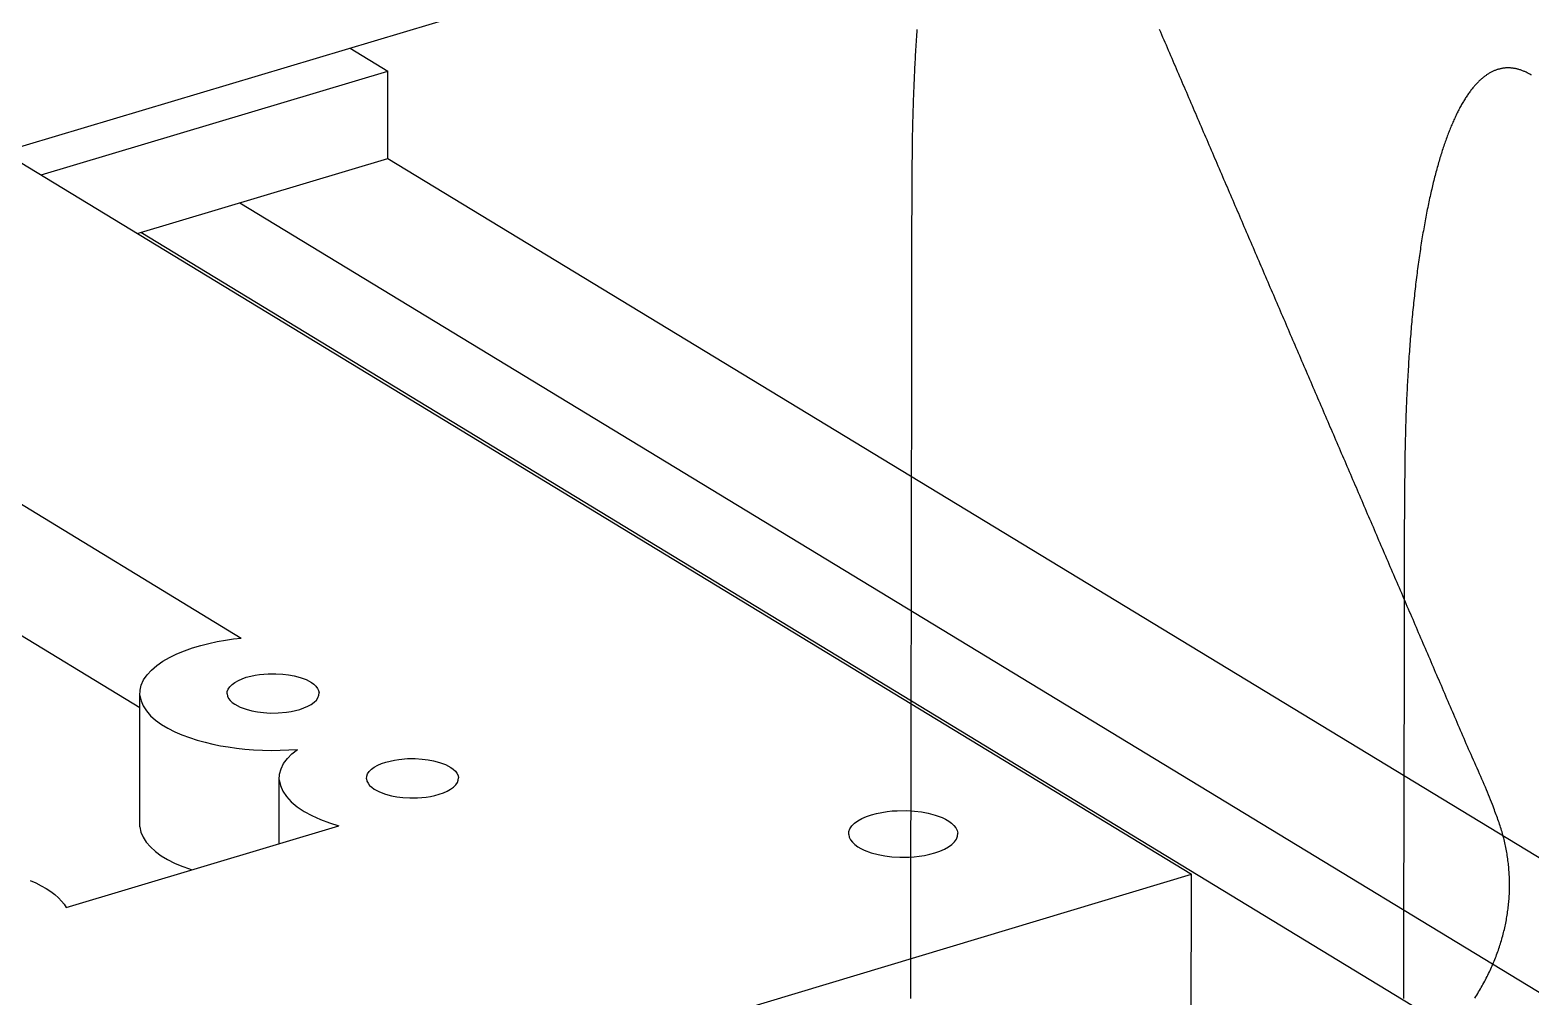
# Model space of a CAD drawing. Header units: millimetres. Extents: x -320 to 323, y -425 to 415.
# Drawn here: x 40.1 to 101.1, y -126.9 to -87.6 of the extents above; entities that cross this region are included whole.
import ezdxf

# ---------------------------------------------------------------- set-up
doc = ezdxf.new("R2010")
doc.units = ezdxf.units.MM
doc.layers.add('SKETCH', color=5, linetype='Continuous')
doc.layers.add('VISIBLE', color=7, linetype='Continuous')

msp = doc.modelspace()

# ---------------------------------------------------------------- linework, layer by layer
at = {"layer": 'SKETCH', "flags": 128}
for points in [[(76.166, -87.555), (76.16, -87.655), (76.153, -87.756), (76.146, -87.856), (76.14, -87.958), (76.133, -88.059), (76.127, -88.161), (76.121, -88.263), (76.115, -88.365), (76.109, -88.468), (76.103, -88.571), (76.097, -88.674), (76.091, -88.778), (76.086, -88.882), (76.081, -88.987), (76.075, -89.091), (76.07, -89.197), (76.065, -89.302), (76.06, -89.408), (76.055, -89.514), (76.05, -89.62), (76.046, -89.727), (76.041, -89.834), (76.037, -89.942), (76.033, -90.049), (76.028, -90.157), (76.024, -90.266), (76.021, -90.374), (76.017, -90.483), (76.013, -90.592), (76.01, -90.701), (76.006, -90.811), (76.003, -90.921), (76, -91.031), (75.997, -91.141), (75.994, -91.25), (75.991, -91.358), (75.989, -91.467), (75.987, -91.575), (75.984, -91.683), (75.982, -91.791), (75.981, -91.899), (75.979, -92.007), (75.977, -92.116), (75.976, -92.226), (75.974, -92.336), (75.973, -92.447), (75.971, -92.558), (75.97, -92.671), (75.969, -92.785), (75.968, -92.901), (75.967, -93.017), (75.966, -93.136), (75.965, -93.256), (75.964, -93.378), (75.963, -93.502), (75.962, -93.628), (75.961, -93.756), (75.959, -93.925), (75.958, -94.098), (75.957, -94.274), (75.957, -94.455), (75.956, -94.638), (75.955, -94.825), (75.955, -95.014), (75.954, -95.206), (75.954, -95.4), (75.954, -95.596), (75.954, -95.793), (75.954, -95.992), (75.954, -96.192), (75.954, -96.393), (75.954, -96.594), (75.953, -96.796), (75.953, -96.997), (75.953, -97.198), (75.953, -97.399), (75.953, -97.599), (75.953, -97.798), (75.953, -97.995), (75.953, -98.191), (75.953, -98.385), (75.952, -98.578), (75.952, -98.771), (75.951, -98.964), (75.951, -99.156), (75.951, -99.349), (75.95, -99.542), (75.95, -99.735), (75.95, -99.928), (75.949, -100.12), (75.949, -100.313), (75.949, -100.506), (75.948, -100.699), (75.948, -100.891), (75.948, -101.084), (75.947, -101.277), (75.947, -101.47), (75.947, -101.663), (75.946, -101.855), (75.946, -102.048), (75.946, -102.241), (75.945, -102.434), (75.945, -102.626), (75.945, -102.819), (75.944, -103.012), (75.944, -103.205), (75.944, -103.397), (75.943, -103.589), (75.943, -103.781), (75.943, -103.973), (75.942, -104.164), (75.942, -104.356), (75.942, -104.547), (75.941, -104.738), (75.941, -104.93), (75.941, -105.121), (75.94, -105.313), (75.94, -105.505), (75.94, -105.697), (75.939, -105.889), (75.939, -106.082), (75.939, -106.275), (75.938, -106.468), (75.938, -106.662), (75.937, -106.856), (75.937, -107.051), (75.937, -107.246), (75.936, -107.442), (75.936, -107.639), (75.936, -107.845), (75.935, -108.051), (75.935, -108.259), (75.935, -108.467), (75.934, -108.675), (75.934, -108.884), (75.934, -109.094), (75.933, -109.303), (75.933, -109.514), (75.932, -109.724), (75.932, -109.935), (75.932, -110.146), (75.931, -110.357), (75.931, -110.569), (75.931, -110.78), (75.93, -110.992), (75.93, -111.204), (75.929, -111.415), (75.929, -111.626), (75.929, -111.838), (75.928, -112.049), (75.928, -112.26), (75.928, -112.47), (75.927, -112.68), (75.927, -112.89), (75.926, -113.1), (75.926, -113.311), (75.926, -113.521), (75.925, -113.731), (75.925, -113.941), (75.925, -114.151), (75.924, -114.361), (75.924, -114.571), (75.923, -114.781), (75.923, -114.991), (75.923, -115.201), (75.922, -115.411), (75.922, -115.621), (75.922, -115.831), (75.921, -116.041), (75.921, -116.251), (75.92, -116.461), (75.92, -116.671), (75.92, -116.881), (75.919, -117.091), (75.919, -117.301), (75.919, -117.511), (75.918, -117.721), (75.918, -117.931), (75.917, -118.141), (75.917, -118.351), (75.917, -118.561), (75.916, -118.771), (75.916, -118.981), (75.916, -119.191), (75.915, -119.401), (75.915, -119.611), (75.914, -119.821), (75.914, -120.031), (75.914, -120.241), (75.913, -120.451), (75.913, -120.661), (75.913, -120.871), (75.912, -121.08), (75.912, -121.29), (75.911, -121.5), (75.911, -121.71), (75.911, -121.92), (75.91, -122.13), (75.91, -122.34), (75.91, -122.55), (75.909, -122.76), (75.909, -122.97), (75.908, -123.18), (75.908, -123.39), (75.908, -123.6), (75.907, -123.81), (75.907, -124.02), (75.907, -124.23), (75.906, -124.44), (75.906, -124.65), (75.906, -124.859), (75.905, -125.069), (75.905, -125.279), (75.904, -125.489), (75.904, -125.699), (75.904, -125.909), (75.903, -126.119), (75.903, -126.329), (75.903, -126.539), (75.902, -126.749), (75.902, -126.959)], [(98.857, -126.943), (98.896, -126.881), (98.934, -126.819), (98.972, -126.757), (99.009, -126.695), (99.046, -126.633), (99.082, -126.571), (99.118, -126.509), (99.153, -126.446), (99.187, -126.384), (99.221, -126.321), (99.255, -126.258), (99.288, -126.196), (99.32, -126.133), (99.352, -126.07), (99.383, -126.007), (99.414, -125.944), (99.445, -125.88), (99.474, -125.817), (99.503, -125.754), (99.532, -125.69), (99.56, -125.627), (99.588, -125.564), (99.615, -125.5), (99.641, -125.436), (99.667, -125.373), (99.693, -125.309), (99.717, -125.246), (99.742, -125.182), (99.765, -125.118), (99.788, -125.054), (99.811, -124.99), (99.833, -124.926), (99.855, -124.862), (99.876, -124.797), (99.896, -124.733), (99.916, -124.669), (99.936, -124.604), (99.954, -124.54), (99.973, -124.475), (99.99, -124.411), (100.008, -124.346), (100.024, -124.281), (100.04, -124.217), (100.056, -124.152), (100.071, -124.087), (100.085, -124.023), (100.099, -123.958), (100.113, -123.893), (100.125, -123.828), (100.138, -123.763), (100.149, -123.698), (100.16, -123.633), (100.171, -123.568), (100.181, -123.503), (100.19, -123.438), (100.199, -123.373), (100.208, -123.308), (100.216, -123.242), (100.223, -123.177), (100.229, -123.112), (100.236, -123.046), (100.241, -122.981), (100.246, -122.916), (100.251, -122.85), (100.255, -122.785), (100.258, -122.719), (100.261, -122.654), (100.263, -122.589), (100.265, -122.523), (100.266, -122.458), (100.267, -122.392), (100.267, -122.327), (100.267, -122.261), (100.266, -122.196), (100.264, -122.131), (100.262, -122.065), (100.259, -122), (100.256, -121.934), (100.252, -121.869), (100.248, -121.803), (100.243, -121.738), (100.238, -121.672), (100.232, -121.607), (100.225, -121.541), (100.218, -121.476), (100.21, -121.41), (100.202, -121.345), (100.194, -121.279), (100.184, -121.214), (100.174, -121.149), (100.164, -121.083), (100.153, -121.018), (100.142, -120.952), (100.13, -120.887), (100.117, -120.822), (100.104, -120.757), (100.09, -120.691), (100.076, -120.626), (100.061, -120.561), (100.046, -120.497), (100.03, -120.434), (100.013, -120.37), (99.996, -120.308), (99.979, -120.245), (99.96, -120.183), (99.942, -120.121), (99.922, -120.058), (99.902, -119.996), (99.882, -119.934), (99.861, -119.871), (99.84, -119.808), (99.818, -119.745), (99.795, -119.681), (99.772, -119.617), (99.749, -119.551), (99.724, -119.486), (99.7, -119.419), (99.675, -119.351), (99.649, -119.283), (99.623, -119.213), (99.596, -119.142), (99.569, -119.07), (99.532, -118.975), (99.494, -118.877), (99.455, -118.778), (99.414, -118.677), (99.371, -118.574), (99.328, -118.47), (99.283, -118.364), (99.237, -118.257), (99.191, -118.149), (99.143, -118.04), (99.095, -117.931), (99.047, -117.82), (98.998, -117.709), (98.948, -117.598), (98.899, -117.486), (98.849, -117.374), (98.8, -117.262), (98.75, -117.15), (98.701, -117.039), (98.652, -116.928), (98.603, -116.817), (98.555, -116.707), (98.508, -116.598), (98.461, -116.49), (98.415, -116.383), (98.369, -116.275), (98.323, -116.168), (98.277, -116.061), (98.231, -115.953), (98.184, -115.846), (98.138, -115.738), (98.092, -115.631), (98.046, -115.523), (98, -115.416), (97.954, -115.309), (97.908, -115.201), (97.862, -115.094), (97.815, -114.986), (97.769, -114.879), (97.723, -114.771), (97.677, -114.664), (97.631, -114.557), (97.585, -114.449), (97.539, -114.342), (97.493, -114.234), (97.447, -114.127), (97.4, -114.019), (97.354, -113.912), (97.308, -113.805), (97.262, -113.697), (97.216, -113.59), (97.17, -113.482), (97.124, -113.375), (97.078, -113.268), (97.032, -113.16), (96.986, -113.053), (96.94, -112.946), (96.893, -112.838), (96.847, -112.731), (96.801, -112.623), (96.755, -112.516), (96.709, -112.409), (96.663, -112.301), (96.617, -112.194), (96.571, -112.087), (96.525, -111.979), (96.479, -111.872), (96.433, -111.764), (96.387, -111.657), (96.341, -111.55), (96.294, -111.442), (96.248, -111.335), (96.202, -111.228), (96.156, -111.12), (96.11, -111.013), (96.064, -110.906), (96.018, -110.799), (95.972, -110.691), (95.926, -110.584), (95.88, -110.477), (95.834, -110.369), (95.788, -110.262), (95.741, -110.155), (95.695, -110.047), (95.649, -109.94), (95.603, -109.833), (95.557, -109.726), (95.511, -109.618), (95.465, -109.511), (95.419, -109.404), (95.373, -109.296), (95.327, -109.189), (95.281, -109.082), (95.235, -108.974), (95.188, -108.867), (95.142, -108.76), (95.096, -108.653), (95.05, -108.545), (95.004, -108.438), (94.958, -108.331), (94.912, -108.223), (94.866, -108.116), (94.82, -108.009), (94.774, -107.902), (94.728, -107.794), (94.682, -107.687), (94.636, -107.58), (94.59, -107.472), (94.543, -107.365), (94.497, -107.258), (94.451, -107.15), (94.405, -107.043), (94.359, -106.936), (94.313, -106.829), (94.267, -106.721), (94.221, -106.614), (94.175, -106.507), (94.129, -106.399), (94.083, -106.292), (94.037, -106.185), (93.991, -106.078), (93.945, -105.97), (93.899, -105.863), (93.853, -105.756), (93.807, -105.649), (93.761, -105.541), (93.715, -105.434), (93.668, -105.327), (93.622, -105.22), (93.576, -105.112), (93.53, -105.005), (93.484, -104.898), (93.438, -104.791), (93.392, -104.683), (93.346, -104.576), (93.3, -104.469), (93.254, -104.362), (93.208, -104.254), (93.162, -104.147), (93.116, -104.04), (93.07, -103.933), (93.024, -103.825), (92.978, -103.718), (92.932, -103.611), (92.886, -103.504), (92.84, -103.397), (92.794, -103.289), (92.748, -103.182), (92.702, -103.075), (92.655, -102.968), (92.609, -102.861), (92.563, -102.753), (92.517, -102.646), (92.471, -102.539), (92.425, -102.432), (92.379, -102.325), (92.333, -102.217), (92.287, -102.11), (92.241, -102.003), (92.195, -101.896), (92.149, -101.789), (92.103, -101.681), (92.057, -101.574), (92.011, -101.467), (91.965, -101.36), (91.918, -101.253), (91.872, -101.146), (91.826, -101.038), (91.78, -100.931), (91.734, -100.824), (91.688, -100.717), (91.642, -100.61), (91.596, -100.503), (91.55, -100.396), (91.504, -100.289), (91.458, -100.182), (91.412, -100.074), (91.366, -99.967), (91.321, -99.86), (91.275, -99.753), (91.229, -99.646), (91.183, -99.539), (91.137, -99.432), (91.091, -99.325), (91.045, -99.218), (90.999, -99.111), (90.953, -99.004), (90.907, -98.896), (90.861, -98.789), (90.815, -98.682), (90.769, -98.575), (90.723, -98.468), (90.677, -98.361), (90.631, -98.254), (90.585, -98.147), (90.539, -98.04), (90.493, -97.933), (90.447, -97.825), (90.401, -97.718), (90.355, -97.611), (90.309, -97.504), (90.263, -97.397), (90.217, -97.29), (90.171, -97.183), (90.125, -97.076), (90.079, -96.969), (90.033, -96.861), (89.987, -96.754), (89.941, -96.647), (89.895, -96.54), (89.849, -96.433), (89.803, -96.326), (89.757, -96.219), (89.711, -96.112), (89.665, -96.005), (89.619, -95.898), (89.573, -95.79), (89.527, -95.683), (89.481, -95.576), (89.435, -95.469), (89.389, -95.362), (89.343, -95.255), (89.298, -95.148), (89.252, -95.041), (89.206, -94.934), (89.16, -94.827), (89.114, -94.72), (89.068, -94.613), (89.022, -94.506), (88.976, -94.399), (88.93, -94.292), (88.884, -94.184), (88.838, -94.077), (88.792, -93.97), (88.746, -93.863), (88.7, -93.756), (88.654, -93.649), (88.608, -93.542), (88.562, -93.435), (88.516, -93.328), (88.47, -93.221), (88.424, -93.114), (88.378, -93.007), (88.332, -92.9), (88.286, -92.793), (88.24, -92.686), (88.195, -92.579), (88.149, -92.472), (88.103, -92.365), (88.057, -92.258), (88.011, -92.151), (87.965, -92.044), (87.919, -91.937), (87.873, -91.83), (87.827, -91.723), (87.781, -91.616), (87.735, -91.509), (87.689, -91.402), (87.643, -91.295), (87.597, -91.188), (87.551, -91.081), (87.505, -90.974), (87.459, -90.867), (87.414, -90.76), (87.368, -90.653), (87.322, -90.546), (87.276, -90.439), (87.23, -90.332), (87.184, -90.225), (87.138, -90.118), (87.092, -90.011), (87.046, -89.904), (87, -89.797), (86.954, -89.69), (86.908, -89.583), (86.862, -89.477), (86.816, -89.37), (86.77, -89.263), (86.725, -89.156), (86.679, -89.049), (86.633, -88.942), (86.587, -88.835), (86.541, -88.728), (86.495, -88.621), (86.449, -88.514), (86.403, -88.407), (86.357, -88.3), (86.311, -88.194), (86.265, -88.087), (86.22, -87.98), (86.174, -87.873), (86.128, -87.766), (86.082, -87.659), (86.036, -87.552)], [(101.156, -89.408), (101.126, -89.39), (101.096, -89.373), (101.066, -89.356), (101.036, -89.339), (101.007, -89.324), (100.977, -89.309), (100.947, -89.294), (100.917, -89.28), (100.888, -89.267), (100.858, -89.254), (100.828, -89.241), (100.799, -89.23), (100.769, -89.218), (100.74, -89.208), (100.71, -89.198), (100.681, -89.188), (100.651, -89.179), (100.622, -89.171), (100.593, -89.163), (100.564, -89.156), (100.534, -89.149), (100.505, -89.143), (100.476, -89.138), (100.447, -89.133), (100.418, -89.128), (100.389, -89.125), (100.361, -89.121), (100.332, -89.119), (100.303, -89.117), (100.274, -89.115), (100.246, -89.114), (100.217, -89.114), (100.189, -89.114), (100.161, -89.115), (100.132, -89.116), (100.104, -89.118), (100.076, -89.12), (100.047, -89.123), (100.019, -89.127), (99.991, -89.131), (99.963, -89.136), (99.935, -89.141), (99.907, -89.147), (99.88, -89.154), (99.852, -89.161), (99.824, -89.168), (99.796, -89.176), (99.769, -89.185), (99.741, -89.194), (99.714, -89.204), (99.687, -89.214), (99.659, -89.225), (99.632, -89.237), (99.605, -89.249), (99.578, -89.262), (99.551, -89.275), (99.524, -89.288), (99.497, -89.303), (99.47, -89.318), (99.443, -89.333), (99.416, -89.349), (99.39, -89.366), (99.363, -89.383), (99.336, -89.4), (99.31, -89.419), (99.284, -89.438), (99.257, -89.457), (99.231, -89.477), (99.205, -89.497), (99.179, -89.518), (99.153, -89.54), (99.127, -89.562), (99.101, -89.585), (99.075, -89.608), (99.049, -89.632), (99.024, -89.656), (98.998, -89.681), (98.973, -89.707), (98.948, -89.733), (98.922, -89.759), (98.897, -89.787), (98.872, -89.814), (98.847, -89.843), (98.822, -89.872), (98.797, -89.901), (98.772, -89.931), (98.748, -89.962), (98.723, -89.993), (98.699, -90.025), (98.674, -90.057), (98.65, -90.09), (98.625, -90.123), (98.601, -90.157), (98.577, -90.191), (98.553, -90.226), (98.529, -90.262), (98.505, -90.298), (98.482, -90.334), (98.458, -90.371), (98.435, -90.409), (98.411, -90.447), (98.388, -90.486), (98.365, -90.525), (98.342, -90.565), (98.319, -90.605), (98.296, -90.646), (98.273, -90.688), (98.25, -90.73), (98.227, -90.772), (98.205, -90.815), (98.182, -90.859), (98.16, -90.903), (98.137, -90.948), (98.115, -90.993), (98.093, -91.039), (98.071, -91.085), (98.049, -91.132), (98.027, -91.179), (98.005, -91.227), (97.984, -91.275), (97.962, -91.324), (97.941, -91.374), (97.919, -91.424), (97.898, -91.474), (97.877, -91.525), (97.856, -91.576), (97.835, -91.628), (97.814, -91.681), (97.794, -91.734), (97.773, -91.787), (97.752, -91.841), (97.732, -91.896), (97.711, -91.951), (97.691, -92.007), (97.671, -92.063), (97.651, -92.12), (97.631, -92.177), (97.611, -92.235), (97.591, -92.293), (97.572, -92.351), (97.552, -92.411), (97.533, -92.47), (97.513, -92.53), (97.494, -92.591), (97.475, -92.652), (97.456, -92.714), (97.437, -92.776), (97.418, -92.839), (97.4, -92.902), (97.381, -92.965), (97.363, -93.029), (97.345, -93.094), (97.326, -93.159), (97.308, -93.225), (97.29, -93.291), (97.272, -93.358), (97.255, -93.425), (97.237, -93.493), (97.219, -93.561), (97.202, -93.629), (97.185, -93.698), (97.167, -93.768), (97.15, -93.838), (97.133, -93.909), (97.116, -93.98), (97.1, -94.051), (97.083, -94.123), (97.066, -94.195), (97.05, -94.268), (97.034, -94.341), (97.018, -94.415), (97.001, -94.489), (96.986, -94.564), (96.97, -94.639), (96.954, -94.714), (96.939, -94.79), (96.923, -94.867), (96.908, -94.944), (96.893, -95.021), (96.877, -95.099), (96.862, -95.178), (96.848, -95.257), (96.833, -95.336), (96.818, -95.416), (96.804, -95.496), (96.789, -95.576), (96.775, -95.657), (96.761, -95.739), (96.747, -95.821), (96.733, -95.903), (96.719, -95.986), (96.706, -96.069), (96.692, -96.153), (96.679, -96.237), (96.665, -96.321), (96.652, -96.406), (96.639, -96.491), (96.626, -96.577), (96.614, -96.663), (96.601, -96.75), (96.588, -96.837), (96.576, -96.924), (96.564, -97.012), (96.552, -97.101), (96.54, -97.189), (96.528, -97.279), (96.516, -97.368), (96.504, -97.458), (96.493, -97.549), (96.481, -97.64), (96.47, -97.731), (96.459, -97.823), (96.448, -97.915), (96.437, -98.007), (96.426, -98.1), (96.416, -98.193), (96.405, -98.287), (96.395, -98.38), (96.385, -98.475), (96.375, -98.569), (96.365, -98.664), (96.355, -98.76), (96.345, -98.856), (96.335, -98.952), (96.326, -99.048), (96.317, -99.145), (96.307, -99.243), (96.298, -99.341), (96.289, -99.439), (96.28, -99.537), (96.272, -99.636), (96.263, -99.736), (96.255, -99.836), (96.246, -99.936), (96.238, -100.036), (96.23, -100.137), (96.222, -100.238), (96.214, -100.339), (96.207, -100.441), (96.199, -100.543), (96.192, -100.646), (96.185, -100.749), (96.178, -100.852), (96.171, -100.955), (96.164, -101.059), (96.157, -101.163), (96.151, -101.267), (96.144, -101.372), (96.138, -101.477), (96.132, -101.582), (96.126, -101.688), (96.12, -101.794), (96.114, -101.901), (96.109, -102.008), (96.103, -102.115), (96.098, -102.223), (96.093, -102.33), (96.088, -102.439), (96.083, -102.547), (96.078, -102.656), (96.074, -102.765), (96.069, -102.874), (96.065, -102.984), (96.061, -103.094), (96.056, -103.204), (96.052, -103.314), (96.049, -103.425), (96.045, -103.536), (96.041, -103.647), (96.038, -103.758), (96.035, -103.867), (96.032, -103.975), (96.029, -104.082), (96.026, -104.189), (96.024, -104.295), (96.021, -104.401), (96.019, -104.506), (96.017, -104.613), (96.015, -104.719), (96.013, -104.827), (96.012, -104.936), (96.01, -105.045), (96.009, -105.157), (96.007, -105.269), (96.006, -105.384), (96.004, -105.501), (96.003, -105.621), (96.002, -105.743), (96, -105.868), (95.999, -105.996), (95.998, -106.128), (95.997, -106.263), (95.995, -106.402), (95.993, -106.624), (95.992, -106.856), (95.99, -107.097), (95.989, -107.347), (95.988, -107.604), (95.987, -107.868), (95.986, -108.139), (95.985, -108.416), (95.985, -108.698), (95.984, -108.984), (95.984, -109.274), (95.984, -109.568), (95.983, -109.864), (95.983, -110.162), (95.983, -110.461), (95.983, -110.761), (95.983, -111.061), (95.982, -111.36), (95.982, -111.658), (95.982, -111.954), (95.982, -112.248), (95.981, -112.538), (95.981, -112.824), (95.98, -113.106), (95.98, -113.386), (95.979, -113.668), (95.978, -113.95), (95.978, -114.234), (95.977, -114.519), (95.977, -114.804), (95.976, -115.09), (95.975, -115.375), (95.975, -115.661), (95.974, -115.947), (95.973, -116.232), (95.973, -116.516), (95.972, -116.8), (95.971, -117.083), (95.971, -117.364), (95.97, -117.644), (95.97, -117.922), (95.969, -118.199), (95.968, -118.473), (95.968, -118.745), (95.967, -119.015), (95.966, -119.282), (95.966, -119.546), (95.965, -119.807), (95.965, -120.031), (95.964, -120.253), (95.964, -120.472), (95.963, -120.69), (95.963, -120.905), (95.962, -121.119), (95.962, -121.332), (95.961, -121.543), (95.961, -121.752), (95.96, -121.961), (95.96, -122.169), (95.96, -122.375), (95.959, -122.582), (95.959, -122.788), (95.958, -122.993), (95.958, -123.198), (95.957, -123.404), (95.957, -123.609), (95.956, -123.815), (95.956, -124.021), (95.955, -124.228), (95.955, -124.436), (95.954, -124.644), (95.954, -124.854), (95.953, -125.064), (95.953, -125.275), (95.953, -125.485), (95.952, -125.695), (95.952, -125.905), (95.951, -126.116), (95.951, -126.326), (95.95, -126.536), (95.95, -126.746), (95.949, -126.956)]]:
    msp.add_lwpolyline(points, dxfattribs=at)
at = {"layer": 'VISIBLE'}
for p, q in [((-16.589, -109.166), (304.598, -13.058)), ((53.121, -88.307), (54.66, -89.242)), ((40.553, -93.464), (54.66, -89.242)), ((54.656, -92.794), (54.66, -89.242)), ((39.014, -92.528), (87.331, -121.906)), ((44.467, -95.844), (54.656, -92.794)), ((54.656, -92.794), (172.936, -164.639)), ((48.633, -94.597), (166.89, -166.47)), ((44.616, -95.799), (162.859, -167.691)), ((23.949, -97.231), (48.696, -112.3)), ((23.946, -102.564), (44.576, -115.132)), ((48.377, -112.337), (48.696, -112.3)), ((48.696, -112.3), (48.696, -112.3)), ((46.075, -112.945), (46.388, -112.816)), ((46.388, -112.816), (46.713, -112.702)), ((46.713, -112.702), (47.045, -112.603)), ((47.045, -112.603), (47.381, -112.517)), ((47.381, -112.517), (47.717, -112.445)), ((47.717, -112.445), (48.05, -112.386)), ((48.05, -112.386), (48.377, -112.337)), ((45.041, -113.603), (45.256, -113.419)), ((45.256, -113.419), (45.504, -113.247)), ((45.504, -113.247), (45.778, -113.089)), ((45.778, -113.089), (46.075, -112.945)), ((44.628, -114.211), (44.723, -114.001)), ((44.628, -114.211), (44.723, -114.001)), ((44.723, -114.001), (44.862, -113.798)), ((44.723, -114.001), (44.862, -113.798)), ((44.862, -113.798), (45.041, -113.603)), ((44.862, -113.798), (45.041, -113.603)), ((48.319, -114.187), (48.437, -114.102)), ((48.437, -114.102), (48.576, -114.024)), ((48.576, -114.024), (48.732, -113.956)), ((48.732, -113.956), (48.9, -113.898)), ((48.9, -113.898), (49.077, -113.851)), ((49.077, -113.851), (49.257, -113.813)), ((49.257, -113.813), (49.437, -113.785)), ((49.437, -113.785), (49.784, -113.755)), ((49.784, -113.755), (50.102, -113.752)), ((50.102, -113.752), (50.381, -113.768)), ((50.381, -113.768), (50.62, -113.798)), ((50.62, -113.798), (50.848, -113.841)), ((50.848, -113.841), (51.088, -113.904)), ((51.088, -113.904), (51.328, -113.993)), ((51.328, -113.993), (51.55, -114.112)), ((51.55, -114.112), (51.647, -114.182)), ((44.572, -118.646), (44.576, -114.64)), ((44.576, -114.64), (44.579, -114.425)), ((44.576, -114.64), (44.62, -114.854)), ((44.579, -114.425), (44.628, -114.211)), ((44.579, -114.425), (44.628, -114.211)), ((48.118, -114.57), (48.125, -114.472)), ((48.118, -114.57), (48.118, -114.57)), ((48.118, -114.57), (48.137, -114.665)), ((48.125, -114.472), (48.162, -114.374)), ((48.137, -114.665), (48.18, -114.755)), ((48.162, -114.374), (48.227, -114.278)), ((48.227, -114.278), (48.319, -114.187)), ((51.647, -114.182), (51.73, -114.261)), ((51.73, -114.261), (51.796, -114.346)), ((51.749, -114.823), (51.814, -114.727)), ((51.749, -114.823), (51.814, -114.727)), ((51.796, -114.346), (51.839, -114.436)), ((51.814, -114.727), (51.851, -114.629)), ((51.814, -114.727), (51.851, -114.629)), ((51.839, -114.436), (51.858, -114.531)), ((51.851, -114.629), (51.858, -114.531)), ((51.851, -114.629), (51.858, -114.531)), ((51.858, -114.532), (51.858, -114.531)), ((44.62, -114.854), (44.708, -115.063)), ((44.708, -115.063), (44.839, -115.265)), ((44.839, -115.265), (45.008, -115.458)), ((48.18, -114.755), (48.245, -114.841)), ((48.245, -114.841), (48.328, -114.919)), ((48.328, -114.919), (48.426, -114.99)), ((48.426, -114.99), (48.648, -115.108)), ((48.648, -115.108), (48.888, -115.197)), ((48.888, -115.197), (49.128, -115.261)), ((49.128, -115.261), (49.356, -115.303)), ((49.356, -115.303), (49.595, -115.333)), ((49.595, -115.333), (49.874, -115.349)), ((49.874, -115.349), (50.192, -115.347)), ((50.192, -115.347), (50.539, -115.316)), ((50.539, -115.316), (50.719, -115.288)), ((50.719, -115.288), (50.899, -115.251)), ((50.899, -115.251), (51.076, -115.203)), ((51.076, -115.203), (51.245, -115.145)), ((51.245, -115.145), (51.401, -115.077)), ((51.245, -115.145), (51.401, -115.077)), ((51.401, -115.077), (51.539, -115)), ((51.401, -115.077), (51.539, -115)), ((51.539, -115), (51.657, -114.914)), ((51.657, -114.914), (51.749, -114.823)), ((51.657, -114.914), (51.749, -114.823)), ((45.008, -115.458), (45.213, -115.64)), ((45.213, -115.64), (45.447, -115.81)), ((45.447, -115.81), (45.707, -115.967)), ((45.707, -115.967), (45.987, -116.109)), ((45.987, -116.109), (46.283, -116.238)), ((46.283, -116.238), (46.59, -116.352)), ((46.59, -116.352), (46.903, -116.453)), ((46.903, -116.453), (47.22, -116.54)), ((47.22, -116.54), (47.536, -116.615)), ((47.536, -116.615), (47.85, -116.678)), ((47.85, -116.678), (48.158, -116.73)), ((48.158, -116.73), (48.496, -116.777)), ((48.496, -116.777), (48.842, -116.815)), ((48.842, -116.815), (49.195, -116.842)), ((49.195, -116.842), (49.552, -116.86)), ((49.552, -116.86), (49.911, -116.868)), ((49.911, -116.868), (50.27, -116.865)), ((50.27, -116.865), (50.625, -116.853)), ((50.568, -117.201), (50.756, -117.009)), ((50.625, -116.853), (50.976, -116.83)), ((50.756, -117.009), (50.976, -116.83)), ((50.976, -116.83), (50.976, -116.83)), ((50.251, -117.842), (50.311, -117.62)), ((50.311, -117.62), (50.418, -117.406)), ((50.418, -117.406), (50.568, -117.201)), ((53.83, -117.827), (53.895, -117.731)), ((53.895, -117.731), (53.987, -117.639)), ((53.987, -117.639), (54.105, -117.554)), ((54.105, -117.554), (54.244, -117.476)), ((54.244, -117.476), (54.4, -117.408)), ((54.4, -117.408), (54.568, -117.35)), ((54.568, -117.35), (54.745, -117.302)), ((54.745, -117.302), (54.925, -117.265)), ((54.925, -117.265), (55.105, -117.237)), ((55.105, -117.237), (55.453, -117.206)), ((55.453, -117.206), (55.77, -117.203)), ((55.77, -117.203), (56.049, -117.22)), ((56.049, -117.22), (56.289, -117.25)), ((56.289, -117.25), (56.517, -117.292)), ((56.517, -117.292), (56.757, -117.356)), ((56.757, -117.356), (56.997, -117.445)), ((56.997, -117.445), (57.219, -117.564)), ((57.219, -117.564), (57.317, -117.634)), ((57.317, -117.634), (57.4, -117.713)), ((57.4, -117.713), (57.465, -117.798)), ((50.238, -120.661), (50.241, -118.069)), ((50.241, -118.069), (50.251, -117.842)), ((50.241, -118.069), (50.251, -117.842)), ((50.241, -118.069), (50.284, -118.297)), ((50.284, -118.297), (50.38, -118.523)), ((53.786, -118.022), (53.794, -117.924)), ((53.786, -118.022), (53.786, -118.022)), ((53.786, -118.022), (53.805, -118.117)), ((53.794, -117.924), (53.83, -117.827)), ((53.805, -118.117), (53.849, -118.208)), ((53.849, -118.208), (53.914, -118.293)), ((53.914, -118.293), (53.997, -118.371)), ((53.997, -118.371), (54.094, -118.442)), ((57.209, -118.452), (57.326, -118.367)), ((57.326, -118.367), (57.419, -118.275)), ((57.326, -118.367), (57.419, -118.275)), ((57.419, -118.275), (57.484, -118.179)), ((57.419, -118.275), (57.484, -118.179)), ((57.465, -117.798), (57.509, -117.889)), ((57.484, -118.179), (57.52, -118.081)), ((57.484, -118.179), (57.52, -118.081)), ((57.509, -117.889), (57.528, -117.984)), ((57.52, -118.081), (57.528, -117.984)), ((57.52, -118.081), (57.528, -117.984)), ((57.528, -117.984), (57.528, -117.984)), ((44.571, -119.98), (44.572, -118.646)), ((50.38, -118.523), (50.527, -118.745)), ((50.527, -118.745), (50.725, -118.958)), ((50.725, -118.958), (50.967, -119.16)), ((54.094, -118.442), (54.317, -118.561)), ((54.317, -118.561), (54.557, -118.65)), ((54.557, -118.65), (54.797, -118.713)), ((54.797, -118.713), (55.025, -118.756)), ((55.025, -118.756), (55.264, -118.786)), ((55.264, -118.786), (55.544, -118.802)), ((55.544, -118.802), (55.861, -118.799)), ((55.861, -118.799), (56.209, -118.769)), ((56.209, -118.769), (56.389, -118.741)), ((56.389, -118.741), (56.569, -118.703)), ((56.569, -118.703), (56.746, -118.656)), ((56.746, -118.656), (56.914, -118.598)), ((56.914, -118.598), (57.07, -118.53)), ((56.914, -118.598), (57.07, -118.53)), ((57.07, -118.53), (57.209, -118.452)), ((57.07, -118.53), (57.209, -118.452)), ((50.967, -119.16), (51.25, -119.348)), ((51.25, -119.348), (51.568, -119.521)), ((51.568, -119.521), (51.914, -119.676)), ((73.935, -119.641), (74.119, -119.56)), ((74.119, -119.56), (74.319, -119.491)), ((74.319, -119.491), (74.528, -119.435)), ((74.528, -119.435), (74.742, -119.39)), ((74.742, -119.39), (74.955, -119.357)), ((74.955, -119.357), (75.164, -119.334)), ((75.164, -119.334), (75.366, -119.321)), ((75.366, -119.321), (75.742, -119.317)), ((75.742, -119.317), (76.073, -119.337)), ((76.073, -119.337), (76.357, -119.372)), ((76.357, -119.372), (76.627, -119.423)), ((76.627, -119.423), (76.911, -119.498)), ((76.911, -119.498), (77.196, -119.604)), ((77.196, -119.604), (77.332, -119.669)), ((41.577, -123.261), (52.663, -119.933)), ((44.571, -119.98), (44.571, -119.98)), ((44.571, -119.98), (44.614, -120.194)), ((44.571, -119.98), (44.614, -120.194)), ((44.614, -120.194), (44.702, -120.403)), ((44.614, -120.194), (44.702, -120.403)), ((51.914, -119.676), (52.281, -119.814)), ((52.281, -119.814), (52.663, -119.933)), ((52.663, -119.933), (52.663, -119.933)), ((73.394, -120.287), (73.403, -120.172)), ((73.403, -120.172), (73.446, -120.056)), ((73.446, -120.056), (73.523, -119.942)), ((73.523, -119.942), (73.632, -119.833)), ((73.632, -119.833), (73.771, -119.732)), ((73.771, -119.732), (73.935, -119.641)), ((77.332, -119.669), (77.46, -119.744)), ((77.46, -119.744), (77.575, -119.828)), ((77.575, -119.828), (77.674, -119.921)), ((77.674, -119.921), (77.751, -120.022)), ((77.751, -120.022), (77.803, -120.129)), ((77.803, -120.129), (77.826, -120.242)), ((44.702, -120.403), (44.833, -120.605)), ((44.702, -120.403), (44.833, -120.605)), ((44.833, -120.605), (45.003, -120.798)), ((45.003, -120.798), (45.207, -120.981)), ((73.394, -120.287), (73.394, -120.287)), ((73.394, -120.287), (73.417, -120.4)), ((73.417, -120.4), (73.469, -120.508)), ((73.469, -120.508), (73.546, -120.608)), ((73.546, -120.608), (73.645, -120.701)), ((73.645, -120.701), (73.76, -120.785)), ((73.76, -120.785), (73.888, -120.86)), ((77.286, -120.889), (77.45, -120.797)), ((77.286, -120.889), (77.45, -120.797)), ((77.45, -120.797), (77.589, -120.696)), ((77.45, -120.797), (77.589, -120.696)), ((77.589, -120.696), (77.698, -120.587)), ((77.589, -120.696), (77.698, -120.587)), ((77.698, -120.587), (77.775, -120.474)), ((77.698, -120.587), (77.775, -120.474)), ((77.775, -120.474), (77.817, -120.358)), ((77.775, -120.474), (77.817, -120.358)), ((77.817, -120.358), (77.826, -120.242)), ((77.826, -120.242), (77.826, -120.242)), ((45.207, -120.981), (45.442, -121.151)), ((45.442, -121.151), (45.701, -121.307)), ((45.701, -121.307), (45.982, -121.45)), ((45.982, -121.45), (46.277, -121.579)), ((73.888, -120.86), (74.024, -120.926)), ((74.024, -120.926), (74.309, -121.031)), ((74.309, -121.031), (74.593, -121.106)), ((74.593, -121.106), (74.864, -121.157)), ((74.864, -121.157), (75.147, -121.192)), ((75.147, -121.192), (75.478, -121.212)), ((75.478, -121.212), (75.854, -121.208)), ((75.854, -121.208), (76.056, -121.195)), ((76.056, -121.195), (76.266, -121.172)), ((76.266, -121.172), (76.479, -121.139)), ((76.479, -121.139), (76.692, -121.095)), ((76.692, -121.095), (76.901, -121.038)), ((76.901, -121.038), (77.101, -120.969)), ((77.101, -120.969), (77.286, -120.889)), ((77.101, -120.969), (77.286, -120.889)), ((-16.572, -153.141), (87.331, -121.906)), ((46.277, -121.579), (46.584, -121.693)), ((46.584, -121.693), (46.689, -121.727)), ((87.307, -133.926), (87.331, -121.906)), ((40.104, -122.155), (40.34, -122.26)), ((40.34, -122.26), (40.56, -122.371)), ((40.56, -122.371), (40.763, -122.488)), ((40.763, -122.488), (40.947, -122.61)), ((40.947, -122.61), (41.113, -122.736)), ((41.113, -122.736), (41.259, -122.864)), ((41.113, -122.736), (41.259, -122.864)), ((41.259, -122.864), (41.385, -122.996)), ((41.259, -122.864), (41.385, -122.996)), ((41.385, -122.996), (41.491, -123.128)), ((41.385, -122.996), (41.491, -123.128)), ((41.491, -123.128), (41.577, -123.261)), ((41.491, -123.128), (41.577, -123.261)), ((41.577, -123.261), (41.577, -123.261))]:
    msp.add_line(p, q, dxfattribs=at)

doc.saveas('drawing.dxf')
